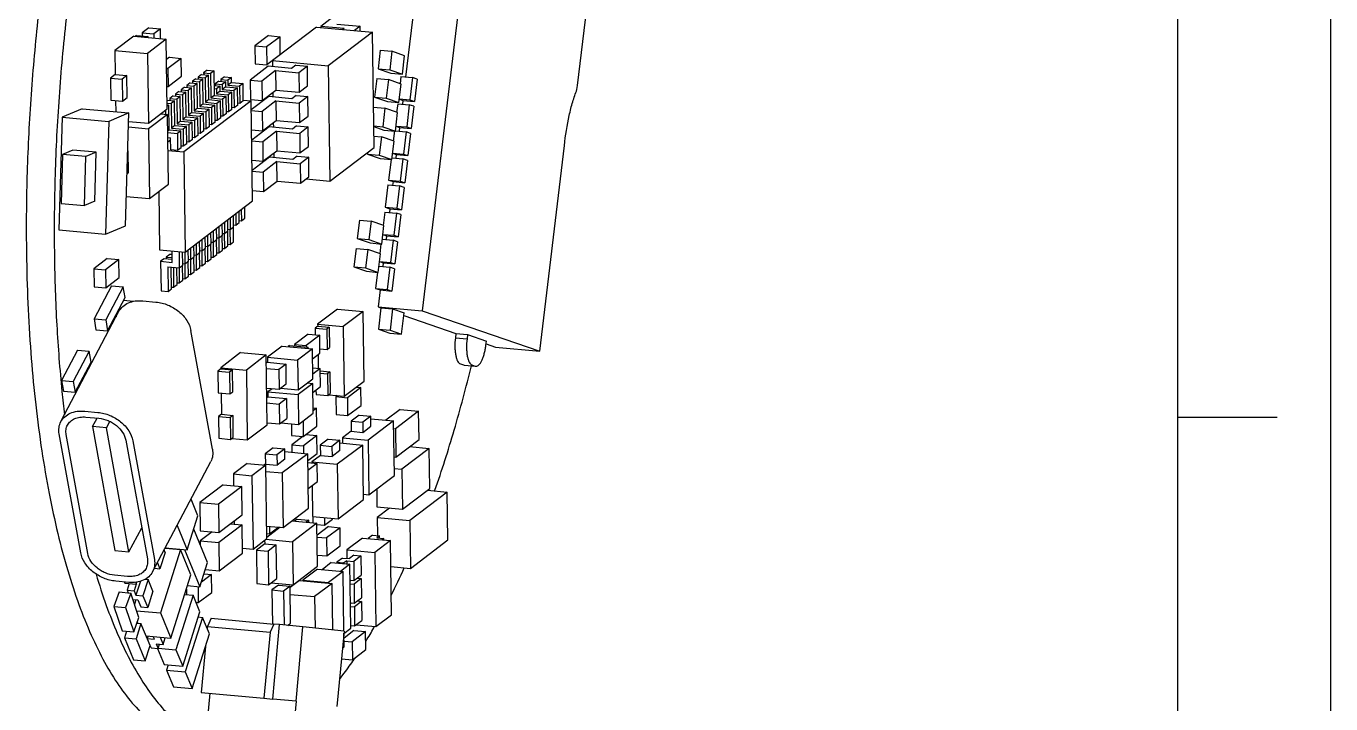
# Model space of a CAD drawing. Header units: millimetres. Extents: x 0 to 297, y 0 to 210.
# Drawn here: x 244.5 to 297, y 34.7 to 62 of the extents above; entities that cross this region are included whole.
import ezdxf

# ---------------------------------------------------------------- set-up
doc = ezdxf.new("R2010")
doc.units = ezdxf.units.MM
doc.header["$LTSCALE"] = 16.335
doc.layers.get('0').update_dxf_attribs({"linetype": 'CONTINUOUS'})

msp = doc.modelspace()

# ---------------------------------------------------------------- linework, layer by layer
at = {"color": 7, "linetype": 'Continuous'}
for p, q in [((297, 0), (297, 210)), ((290.829, 203.314), (290.829, 6.683)), ((260.415, 65.281), (259.774, 59.933)), ((262.195, 65.119), (260.448, 50.536)), ((266.696, 59.598), (267.152, 63.408)), ((257.094, 62.522), (256.365, 61.969)), ((257.302, 61.884), (256.365, 61.969)), ((256.365, 61.969), (256.366, 61.923)), ((257.009, 62.059), (257.945, 61.974)), ((257.945, 61.974), (257.716, 61.8)), ((257.948, 61.779), (257.945, 61.974)), ((248.837, 61.571), (248.082, 60.998)), ((248.837, 61.571), (250.148, 61.452)), ((248.953, 61.605), (248.901, 61.566)), ((248.953, 61.605), (249.421, 61.563)), ((249.441, 61.905), (249.178, 61.706)), ((249.178, 61.706), (249.646, 61.663)), ((249.178, 61.706), (249.18, 61.585)), ((249.421, 61.563), (249.369, 61.523)), ((250.148, 61.452), (249.393, 60.879)), ((249.422, 61.518), (249.421, 61.563)), ((249.441, 61.905), (249.909, 61.863)), ((249.909, 61.863), (249.646, 61.663)), ((249.646, 61.663), (249.649, 61.497)), ((249.915, 61.473), (249.909, 61.863)), ((250.188, 58.647), (250.148, 61.452)), ((254.256, 61.596), (253.713, 61.184)), ((254.725, 61.553), (254.182, 61.142)), ((256.195, 61.938), (254.192, 60.42)), ((254.256, 61.596), (254.725, 61.553)), ((254.735, 60.832), (254.725, 61.553)), ((256.195, 61.938), (258.443, 61.734)), ((258.443, 61.734), (256.666, 60.385)), ((257.302, 61.884), (257.248, 61.842)), ((258.508, 57.099), (258.443, 61.734)), ((248.082, 60.998), (249.393, 60.879)), ((248.082, 60.998), (248.095, 60.032)), ((253.713, 61.184), (254.182, 61.142)), ((253.713, 61.184), (253.724, 60.462)), ((254.182, 61.142), (254.192, 60.42)), ((258.756, 61.007), (258.667, 60.264)), ((258.756, 61.007), (259.224, 60.965)), ((259.224, 60.965), (259.135, 60.221)), ((259.735, 60.788), (259.224, 60.965)), ((249.393, 60.879), (249.432, 58.074)), ((250.281, 60.725), (250.16, 60.633)), ((250.75, 60.682), (250.207, 60.27)), ((250.281, 60.725), (250.75, 60.682)), ((250.76, 59.96), (250.75, 60.682)), ((253.724, 60.462), (254.192, 60.42)), ((254.418, 60.59), (256.666, 60.385)), ((254.418, 60.59), (254.421, 60.349)), ((255.356, 60.407), (255.187, 60.279)), ((255.356, 60.407), (255.824, 60.364)), ((256.666, 60.385), (256.731, 55.751)), ((259.646, 60.045), (259.735, 60.788)), ((248.095, 60.032), (247.903, 59.886)), ((247.903, 59.886), (248.371, 59.844)), ((247.903, 59.886), (247.915, 59.008)), ((248.095, 60.032), (248.564, 59.99)), ((248.564, 59.99), (248.371, 59.844)), ((248.371, 59.844), (248.383, 58.966)), ((248.576, 59.112), (248.564, 59.99)), ((250.165, 60.274), (250.207, 60.27)), ((250.207, 60.27), (250.217, 59.549)), ((250.217, 59.549), (250.76, 59.96)), ((251.336, 59.866), (251.196, 59.76)), ((251.336, 59.866), (251.617, 59.84)), ((251.564, 60.038), (251.424, 59.932)), ((251.424, 59.932), (251.705, 59.906)), ((251.424, 59.932), (251.425, 59.858)), ((251.564, 60.038), (251.845, 60.013)), ((251.791, 60.211), (251.651, 60.105)), ((251.651, 60.105), (251.932, 60.079)), ((251.651, 60.105), (251.652, 60.03)), ((251.845, 60.013), (251.705, 59.906)), ((251.705, 59.906), (251.719, 58.916)), ((251.791, 60.211), (252.072, 60.185)), ((251.858, 59.022), (251.845, 60.013)), ((252.072, 60.185), (251.932, 60.079)), ((251.932, 60.079), (251.946, 59.089)), ((252.086, 59.195), (252.072, 60.185)), ((252.484, 59.936), (252.344, 59.83)), ((252.484, 59.936), (252.765, 59.91)), ((252.765, 59.91), (252.625, 59.804)), ((252.768, 59.712), (252.765, 59.91)), ((254.251, 60.364), (253.522, 59.811)), ((254.544, 60.189), (253.99, 59.769)), ((255.187, 60.279), (254.251, 60.364)), ((254.544, 60.189), (255.481, 60.104)), ((254.544, 60.189), (254.555, 59.408)), ((255.824, 60.364), (255.481, 60.104)), ((255.481, 60.104), (255.492, 59.323)), ((255.835, 59.584), (255.824, 60.364)), ((258.619, 59.868), (258.53, 59.124)), ((258.619, 59.868), (259.087, 59.826)), ((258.667, 60.264), (259.135, 60.221)), ((258.667, 60.264), (259.178, 60.087)), ((259.135, 60.221), (259.646, 60.045)), ((259.178, 60.087), (259.646, 60.045)), ((259.587, 59.95), (259.553, 59.665)), ((259.587, 59.95), (260.056, 59.907)), ((260.056, 59.907), (259.949, 59.013)), ((260.237, 59.844), (260.056, 59.907)), ((260.237, 59.844), (260.13, 58.95)), ((250.175, 59.552), (250.217, 59.549)), ((250.654, 59.348), (250.514, 59.242)), ((250.654, 59.348), (250.935, 59.323)), ((250.881, 59.521), (250.742, 59.414)), ((250.742, 59.414), (251.023, 59.389)), ((250.742, 59.414), (250.743, 59.34)), ((250.935, 59.323), (250.795, 59.216)), ((250.881, 59.521), (251.162, 59.495)), ((250.949, 58.332), (250.935, 59.323)), ((251.109, 59.693), (250.969, 59.587)), ((250.969, 59.587), (251.25, 59.561)), ((250.969, 59.587), (250.97, 59.513)), ((251.162, 59.495), (251.023, 59.389)), ((251.023, 59.389), (251.036, 58.399)), ((251.109, 59.693), (251.39, 59.668)), ((251.176, 58.505), (251.162, 59.495)), ((251.196, 59.76), (251.477, 59.734)), ((251.196, 59.76), (251.197, 59.685)), ((251.39, 59.668), (251.25, 59.561)), ((251.25, 59.561), (251.264, 58.571)), ((251.404, 58.677), (251.39, 59.668)), ((251.617, 59.84), (251.477, 59.734)), ((251.477, 59.734), (251.491, 58.744)), ((251.631, 58.85), (251.617, 59.84)), ((252.08, 59.586), (252.31, 59.565)), ((252.082, 59.467), (252.171, 59.459)), ((252.257, 59.764), (252.117, 59.657)), ((252.117, 59.657), (252.398, 59.632)), ((252.117, 59.657), (252.118, 59.583)), ((252.31, 59.565), (252.171, 59.459)), ((252.171, 59.459), (252.173, 59.261)), ((252.313, 59.367), (252.173, 59.261)), ((252.257, 59.764), (252.538, 59.738)), ((252.313, 59.367), (252.31, 59.565)), ((252.313, 59.367), (252.782, 59.325)), ((252.344, 59.83), (252.625, 59.804)), ((252.344, 59.83), (252.345, 59.755)), ((252.538, 59.738), (252.398, 59.632)), ((252.398, 59.632), (252.401, 59.434)), ((252.541, 59.54), (252.401, 59.434)), ((252.401, 59.434), (252.869, 59.391)), ((252.541, 59.54), (252.538, 59.738)), ((252.541, 59.54), (253.009, 59.497)), ((252.625, 59.804), (252.628, 59.606)), ((252.768, 59.712), (252.628, 59.606)), ((252.628, 59.606), (253.096, 59.564)), ((252.782, 59.325), (252.642, 59.219)), ((252.768, 59.712), (253.236, 59.67)), ((252.791, 58.633), (252.782, 59.325)), ((253.009, 59.497), (252.869, 59.391)), ((252.869, 59.391), (252.879, 58.699)), ((253.019, 58.805), (253.009, 59.497)), ((253.236, 59.67), (253.096, 59.564)), ((253.096, 59.564), (253.106, 58.872)), ((253.246, 58.978), (253.236, 59.67)), ((253.522, 59.811), (253.99, 59.769)), ((253.522, 59.811), (253.533, 59.031)), ((253.99, 59.769), (254.001, 58.988)), ((254.001, 58.988), (254.555, 59.408)), ((254.436, 59.318), (254.439, 59.129)), ((254.555, 59.408), (255.492, 59.323)), ((255.492, 59.323), (255.835, 59.584)), ((259.087, 59.826), (258.998, 59.082)), ((259.599, 59.649), (259.087, 59.826)), ((259.509, 58.905), (259.599, 59.649)), ((266.668, 59.43), (266.696, 59.598)), ((247.915, 59.008), (248.383, 58.966)), ((248.11, 58.991), (248.116, 58.534)), ((248.383, 58.966), (248.576, 59.112)), ((250.199, 59.003), (250.183, 58.991)), ((250.184, 58.886), (250.34, 58.871)), ((250.185, 58.811), (250.253, 58.805)), ((250.253, 58.805), (250.186, 58.754)), ((250.199, 59.003), (250.48, 58.978)), ((250.267, 57.815), (250.253, 58.805)), ((250.427, 59.176), (250.287, 59.069)), ((250.287, 59.069), (250.568, 59.044)), ((250.287, 59.069), (250.288, 58.995)), ((250.48, 58.978), (250.34, 58.871)), ((250.34, 58.871), (250.354, 57.881)), ((250.427, 59.176), (250.708, 59.15)), ((250.494, 57.987), (250.48, 58.978)), ((250.514, 59.242), (250.795, 59.216)), ((250.514, 59.242), (250.515, 59.168)), ((250.708, 59.15), (250.568, 59.044)), ((250.568, 59.044), (250.582, 58.053)), ((250.722, 58.16), (250.708, 59.15)), ((250.795, 59.216), (250.809, 58.226)), ((253.563, 58.979), (250.851, 56.921)), ((251.631, 58.85), (251.491, 58.744)), ((251.631, 58.85), (252.099, 58.807)), ((251.858, 59.022), (251.719, 58.916)), ((251.719, 58.916), (252.187, 58.873)), ((251.858, 59.022), (252.327, 58.98)), ((252.086, 59.195), (251.946, 59.089)), ((251.946, 59.089), (252.414, 59.046)), ((252.099, 58.807), (251.96, 58.701)), ((252.086, 59.195), (252.554, 59.152)), ((252.109, 58.115), (252.099, 58.807)), ((252.173, 59.261), (252.642, 59.219)), ((252.327, 58.98), (252.187, 58.873)), ((252.187, 58.873), (252.197, 58.182)), ((252.337, 58.288), (252.327, 58.98)), ((252.554, 59.152), (252.414, 59.046)), ((252.414, 59.046), (252.424, 58.354)), ((252.564, 58.46), (252.554, 59.152)), ((252.642, 59.219), (252.651, 58.527)), ((253.019, 58.805), (252.879, 58.699)), ((253.106, 58.872), (253.025, 58.879)), ((253.246, 58.978), (253.106, 58.872)), ((253.249, 59.008), (253.563, 58.979)), ((253.533, 59.031), (254.001, 58.988)), ((253.619, 54.954), (253.563, 58.979)), ((254.268, 59.145), (253.568, 58.613)), ((254.561, 58.969), (254.007, 58.549)), ((255.204, 59.059), (254.268, 59.145)), ((254.561, 58.969), (255.498, 58.884)), ((254.561, 58.969), (254.572, 58.189)), ((255.373, 59.187), (255.204, 59.059)), ((255.373, 59.187), (255.842, 59.145)), ((255.842, 59.145), (255.498, 58.884)), ((255.498, 58.884), (255.509, 58.103)), ((255.853, 58.364), (255.842, 59.145)), ((258.53, 59.124), (258.998, 59.082)), ((258.53, 59.124), (259.041, 58.948)), ((258.998, 59.082), (259.509, 58.905)), ((259.041, 58.948), (259.509, 58.905)), ((259.457, 58.861), (259.415, 58.508)), ((259.457, 58.861), (259.925, 58.818)), ((259.526, 59.04), (259.662, 58.993)), ((259.527, 59.051), (259.949, 59.013)), ((259.662, 58.993), (259.644, 58.844)), ((259.662, 58.993), (260.13, 58.95)), ((259.925, 58.818), (259.818, 57.924)), ((260.107, 58.755), (259.925, 58.818)), ((259.949, 59.013), (260.13, 58.95)), ((245.963, 58.321), (245.828, 53.787)), ((246.765, 58.657), (245.963, 58.321)), ((245.963, 58.321), (247.836, 58.15)), ((246.765, 58.657), (248.639, 58.487)), ((248.639, 58.487), (247.836, 58.15)), ((248.504, 53.953), (248.639, 58.487)), ((249.432, 58.074), (250.188, 58.647)), ((250.191, 58.427), (249.435, 57.854)), ((249.93, 58.451), (250.191, 58.427)), ((249.948, 58.449), (249.948, 58.465)), ((250.115, 58.591), (250.117, 58.426)), ((250.23, 55.622), (250.191, 58.427)), ((250.949, 58.332), (250.809, 58.226)), ((250.949, 58.332), (251.417, 58.29)), ((251.176, 58.505), (251.036, 58.399)), ((251.036, 58.399), (251.505, 58.356)), ((251.176, 58.505), (251.645, 58.462)), ((251.404, 58.677), (251.264, 58.571)), ((251.264, 58.571), (251.732, 58.528)), ((251.417, 58.29), (251.277, 58.183)), ((251.404, 58.677), (251.872, 58.635)), ((251.427, 57.598), (251.417, 58.29)), ((251.491, 58.744), (251.96, 58.701)), ((251.645, 58.462), (251.505, 58.356)), ((251.505, 58.356), (251.515, 57.664)), ((251.654, 57.77), (251.645, 58.462)), ((251.872, 58.635), (251.732, 58.528)), ((251.732, 58.528), (251.742, 57.837)), ((251.882, 57.943), (251.872, 58.635)), ((251.96, 58.701), (251.969, 58.009)), ((252.337, 58.288), (252.197, 58.182)), ((252.424, 58.354), (252.343, 58.362)), ((252.564, 58.46), (252.424, 58.354)), ((252.651, 58.527), (252.571, 58.534)), ((252.791, 58.633), (252.651, 58.527)), ((252.879, 58.699), (252.798, 58.707)), ((253.568, 58.589), (254.007, 58.549)), ((254.007, 58.549), (254.018, 57.769)), ((255.509, 58.103), (255.853, 58.364)), ((258.485, 58.721), (258.942, 58.68)), ((258.942, 58.68), (258.853, 57.936)), ((259.453, 58.504), (258.942, 58.68)), ((259.364, 57.76), (259.453, 58.504)), ((260.107, 58.755), (260, 57.861)), ((247.836, 58.15), (247.702, 53.617)), ((248.622, 57.928), (249.435, 57.854)), ((248.629, 58.147), (249.432, 58.074)), ((249.435, 57.854), (249.475, 55.049)), ((250.2, 57.764), (250.267, 57.815)), ((250.267, 57.815), (250.735, 57.772)), ((250.494, 57.987), (250.354, 57.881)), ((250.354, 57.881), (250.823, 57.838)), ((250.494, 57.987), (250.963, 57.944)), ((250.722, 58.16), (250.582, 58.053)), ((250.582, 58.053), (251.05, 58.011)), ((250.735, 57.772), (250.595, 57.666)), ((250.722, 58.16), (251.19, 58.117)), ((250.745, 57.08), (250.735, 57.772)), ((250.809, 58.226), (251.277, 58.183)), ((250.963, 57.944), (250.823, 57.838)), ((250.823, 57.838), (250.832, 57.147)), ((250.972, 57.253), (250.963, 57.944)), ((251.19, 58.117), (251.05, 58.011)), ((251.05, 58.011), (251.06, 57.319)), ((251.2, 57.425), (251.19, 58.117)), ((251.277, 58.183), (251.287, 57.492)), ((251.654, 57.77), (251.515, 57.664)), ((251.742, 57.837), (251.661, 57.844)), ((251.882, 57.943), (251.742, 57.837)), ((251.969, 58.009), (251.889, 58.017)), ((252.109, 58.115), (251.969, 58.009)), ((252.197, 58.182), (252.116, 58.189)), ((253.579, 57.809), (254.018, 57.769)), ((254.285, 57.925), (253.585, 57.394)), ((254.018, 57.769), (254.572, 58.189)), ((254.578, 57.75), (254.025, 57.329)), ((255.222, 57.84), (254.285, 57.925)), ((254.453, 58.098), (254.456, 57.909)), ((254.572, 58.189), (255.509, 58.103)), ((254.578, 57.75), (255.515, 57.664)), ((254.578, 57.75), (254.589, 56.969)), ((255.39, 57.968), (255.222, 57.84)), ((255.39, 57.968), (255.859, 57.925)), ((255.859, 57.925), (255.515, 57.664)), ((255.87, 57.145), (255.859, 57.925)), ((258.496, 57.968), (258.853, 57.936)), ((258.496, 57.94), (258.896, 57.802)), ((258.853, 57.936), (259.364, 57.76)), ((258.896, 57.802), (259.364, 57.76)), ((259.327, 57.772), (259.277, 57.359)), ((259.365, 57.768), (259.795, 57.729)), ((259.387, 57.954), (259.531, 57.904)), ((259.388, 57.963), (259.818, 57.924)), ((259.531, 57.904), (259.513, 57.755)), ((259.531, 57.904), (260, 57.861)), ((259.818, 57.924), (260, 57.861)), ((250.201, 57.702), (250.595, 57.666)), ((250.204, 57.504), (250.317, 57.493)), ((250.319, 57.393), (250.206, 57.308)), ((250.324, 57), (250.317, 57.493)), ((250.595, 57.666), (250.605, 56.974)), ((250.972, 57.253), (250.832, 57.147)), ((251.06, 57.319), (250.979, 57.326)), ((251.2, 57.425), (251.06, 57.319)), ((251.287, 57.492), (251.206, 57.499)), ((251.427, 57.598), (251.287, 57.492)), ((251.515, 57.664), (251.434, 57.671)), ((253.585, 57.369), (254.025, 57.329)), ((254.025, 57.329), (254.036, 56.549)), ((255.515, 57.664), (255.526, 56.884)), ((258.502, 57.558), (258.801, 57.531)), ((258.801, 57.531), (258.712, 56.787)), ((259.312, 57.355), (258.801, 57.531)), ((259.223, 56.611), (259.312, 57.355)), ((259.795, 57.729), (259.688, 56.835)), ((259.976, 57.667), (259.795, 57.729)), ((259.976, 57.667), (259.869, 56.773)), ((245.975, 56.821), (245.916, 54.85)), ((246.393, 56.997), (245.975, 56.821)), ((246.911, 56.736), (245.975, 56.821)), ((247.33, 56.912), (246.393, 56.997)), ((246.853, 54.765), (246.911, 56.736)), ((247.33, 56.912), (246.911, 56.736)), ((247.271, 54.94), (247.33, 56.912)), ((248.606, 56.965), (248.593, 56.955)), ((248.594, 56.966), (248.606, 56.965)), ((248.606, 56.965), (248.618, 56.087)), ((250.211, 56.98), (250.851, 56.921)), ((250.605, 56.974), (250.324, 57)), ((250.745, 57.08), (250.605, 56.974)), ((250.832, 57.147), (250.752, 57.154)), ((250.851, 56.921), (250.907, 52.896)), ((254.302, 56.705), (253.602, 56.174)), ((254.036, 56.549), (254.589, 56.969)), ((255.239, 56.62), (254.302, 56.705)), ((254.47, 56.879), (254.473, 56.69)), ((254.589, 56.969), (255.526, 56.884)), ((255.407, 56.748), (255.239, 56.62)), ((255.407, 56.748), (255.876, 56.705)), ((255.526, 56.884), (255.87, 57.145)), ((255.876, 56.705), (255.532, 56.445)), ((255.887, 55.925), (255.876, 56.705)), ((256.731, 55.751), (258.508, 57.099)), ((258.253, 56.905), (258.244, 56.83)), ((258.244, 56.83), (258.712, 56.787)), ((258.244, 56.83), (258.755, 56.653)), ((258.712, 56.787), (259.223, 56.611)), ((259.254, 56.866), (259.401, 56.815)), ((259.255, 56.875), (259.688, 56.835)), ((259.401, 56.815), (259.383, 56.666)), ((259.401, 56.815), (259.869, 56.773)), ((259.688, 56.835), (259.869, 56.773)), ((265.175, 48.905), (266.166, 57.181)), ((253.596, 56.589), (254.036, 56.549)), ((254.595, 56.53), (254.042, 56.11)), ((254.595, 56.53), (255.532, 56.445)), ((254.606, 55.749), (254.595, 56.53)), ((255.532, 56.445), (255.543, 55.664)), ((258.755, 56.653), (259.223, 56.611)), ((259.188, 56.615), (259.089, 55.789)), ((259.229, 56.68), (259.665, 56.64)), ((259.665, 56.64), (259.558, 55.746)), ((259.846, 56.578), (259.665, 56.64)), ((259.846, 56.578), (259.739, 55.684)), ((248.566, 56.047), (248.618, 56.087)), ((253.602, 56.15), (254.042, 56.11)), ((254.042, 56.11), (254.053, 55.329)), ((254.053, 55.329), (254.606, 55.749)), ((254.606, 55.749), (255.543, 55.664)), ((255.543, 55.664), (255.887, 55.925)), ((255.772, 55.838), (256.731, 55.751)), ((259.089, 55.789), (259.558, 55.746)), ((259.089, 55.789), (259.271, 55.726)), ((259.271, 55.726), (259.253, 55.577)), ((259.271, 55.726), (259.739, 55.684)), ((259.558, 55.746), (259.739, 55.684)), ((248.539, 55.134), (249.475, 55.049)), ((249.475, 55.049), (250.23, 55.622)), ((249.844, 55.329), (249.877, 52.989)), ((253.613, 55.369), (254.053, 55.329)), ((259.066, 55.594), (258.959, 54.7)), ((259.066, 55.594), (259.534, 55.552)), ((259.534, 55.552), (259.427, 54.658)), ((259.716, 55.489), (259.534, 55.552)), ((259.716, 55.489), (259.609, 54.595)), ((245.916, 54.85), (246.853, 54.765)), ((247.271, 54.94), (246.853, 54.765)), ((250.907, 52.896), (253.619, 54.954)), ((253.166, 54.61), (253.172, 54.154)), ((253.312, 54.26), (253.306, 54.716)), ((258.959, 54.7), (259.427, 54.658)), ((258.959, 54.7), (259.14, 54.638)), ((259.14, 54.638), (259.122, 54.488)), ((259.14, 54.638), (259.609, 54.595)), ((259.427, 54.658), (259.609, 54.595)), ((252.484, 54.092), (252.49, 53.637)), ((252.63, 53.743), (252.624, 54.198)), ((252.711, 54.265), (252.718, 53.809)), ((252.858, 53.915), (252.851, 54.371)), ((252.939, 54.437), (252.945, 53.982)), ((252.945, 53.982), (253.085, 54.088)), ((253.085, 54.088), (253.078, 54.543)), ((253.092, 54.162), (253.172, 54.154)), ((253.172, 54.154), (253.312, 54.26)), ((257.922, 54.181), (257.833, 53.437)), ((257.922, 54.181), (258.391, 54.138)), ((258.391, 54.138), (258.302, 53.394)), ((258.902, 53.962), (258.391, 54.138)), ((258.935, 54.505), (258.871, 53.965)), ((258.935, 54.505), (259.404, 54.463)), ((259.404, 54.463), (259.297, 53.569)), ((259.585, 54.4), (259.404, 54.463)), ((259.585, 54.4), (259.478, 53.506)), ((245.828, 53.787), (247.702, 53.617)), ((247.702, 53.617), (248.504, 53.953)), ((251.802, 53.575), (251.808, 53.119)), ((251.948, 53.225), (251.942, 53.681)), ((252.029, 53.747), (252.035, 53.292)), ((252.175, 53.398), (252.169, 53.853)), ((252.256, 53.92), (252.263, 53.464)), ((252.263, 53.464), (252.403, 53.57)), ((252.403, 52.968), (252.395, 53.57)), ((252.403, 53.57), (252.396, 54.026)), ((252.409, 53.644), (252.49, 53.637)), ((252.482, 53.637), (252.491, 53.034)), ((252.49, 53.637), (252.63, 53.743)), ((252.63, 53.14), (252.622, 53.743)), ((252.637, 53.817), (252.718, 53.809)), ((252.709, 53.809), (252.718, 53.206)), ((252.718, 53.809), (252.858, 53.915)), ((252.858, 53.313), (252.849, 53.915)), ((252.864, 53.989), (252.945, 53.982)), ((258.813, 53.218), (258.902, 53.962)), ((258.859, 53.608), (259.297, 53.569)), ((258.859, 53.601), (259.01, 53.549)), ((259.01, 53.549), (258.992, 53.399)), ((259.01, 53.549), (259.478, 53.506)), ((259.297, 53.569), (259.478, 53.506)), ((251.12, 53.057), (251.126, 52.601)), ((251.266, 52.708), (251.26, 53.163)), ((251.347, 53.229), (251.353, 52.774)), ((251.493, 52.88), (251.487, 53.336)), ((251.574, 53.402), (251.581, 52.947)), ((251.581, 52.947), (251.721, 53.053)), ((251.721, 52.45), (251.712, 53.053)), ((251.721, 53.053), (251.714, 53.508)), ((251.727, 53.126), (251.808, 53.119)), ((251.8, 53.119), (251.808, 52.516)), ((251.808, 53.119), (251.948, 53.225)), ((251.948, 52.623), (251.94, 53.225)), ((251.955, 53.299), (252.035, 53.292)), ((252.027, 53.291), (252.036, 52.689)), ((252.035, 53.292), (252.175, 53.398)), ((252.176, 52.795), (252.167, 53.398)), ((252.182, 53.471), (252.263, 53.464)), ((252.255, 53.464), (252.263, 52.861)), ((252.41, 53.041), (252.491, 53.034)), ((252.491, 53.034), (252.63, 53.14)), ((252.637, 53.214), (252.718, 53.206)), ((252.718, 53.206), (252.858, 53.313)), ((257.786, 53.042), (257.697, 52.298)), ((257.786, 53.042), (258.254, 52.999)), ((257.833, 53.437), (258.302, 53.394)), ((257.833, 53.437), (258.344, 53.26)), ((258.302, 53.394), (258.813, 53.218)), ((258.344, 53.26), (258.813, 53.218)), ((258.782, 53.221), (258.734, 52.826)), ((258.836, 53.414), (259.273, 53.374)), ((259.273, 53.374), (259.166, 52.48)), ((259.455, 53.311), (259.273, 53.374)), ((259.455, 53.311), (259.348, 52.417)), ((247.773, 52.634), (247.23, 52.222)), ((248.241, 52.591), (247.698, 52.179)), ((247.773, 52.634), (248.241, 52.591)), ((248.251, 51.869), (248.241, 52.591)), ((249.877, 52.989), (250.907, 52.896)), ((250.059, 52.629), (249.919, 52.523)), ((249.919, 52.523), (250.387, 52.48)), ((249.919, 52.523), (249.936, 51.334)), ((250.386, 52.599), (250.059, 52.629)), ((250.286, 52.801), (250.146, 52.695)), ((250.146, 52.695), (250.385, 52.674)), ((250.146, 52.695), (250.148, 52.621)), ((250.383, 52.793), (250.286, 52.801)), ((250.374, 52.868), (250.375, 52.793)), ((250.387, 52.48), (250.381, 52.944)), ((250.662, 52.918), (250.671, 52.256)), ((250.811, 52.363), (250.804, 52.905)), ((250.892, 52.895), (250.899, 52.429)), ((250.899, 52.429), (251.039, 52.535)), ((251.039, 51.932), (251.03, 52.535)), ((251.039, 52.535), (251.032, 52.991)), ((251.045, 52.609), (251.126, 52.601)), ((251.118, 52.601), (251.126, 51.999)), ((251.126, 52.601), (251.266, 52.708)), ((251.266, 52.105), (251.258, 52.708)), ((251.273, 52.781), (251.353, 52.774)), ((251.345, 52.774), (251.354, 52.171)), ((251.353, 52.774), (251.493, 52.88)), ((251.494, 52.278), (251.485, 52.88)), ((251.5, 52.954), (251.581, 52.947)), ((251.573, 52.946), (251.581, 52.344)), ((251.728, 52.524), (251.808, 52.516)), ((251.808, 52.516), (251.948, 52.623)), ((251.955, 52.696), (252.036, 52.689)), ((252.036, 52.689), (252.176, 52.795)), ((252.182, 52.869), (252.263, 52.861)), ((252.263, 52.861), (252.403, 52.968)), ((258.254, 52.999), (258.165, 52.255)), ((258.765, 52.823), (258.254, 52.999)), ((258.676, 52.079), (258.765, 52.823)), ((258.728, 52.512), (258.879, 52.46)), ((258.729, 52.52), (259.166, 52.48)), ((247.23, 52.222), (247.698, 52.179)), ((247.23, 52.222), (247.24, 51.5)), ((247.698, 52.179), (247.709, 51.457)), ((250.203, 52.299), (250.671, 52.256)), ((250.203, 52.299), (250.217, 51.309)), ((250.357, 51.415), (250.345, 52.286)), ((250.433, 52.278), (250.444, 51.481)), ((250.584, 51.587), (250.575, 52.265)), ((250.663, 52.256), (250.672, 51.654)), ((250.671, 52.256), (250.811, 52.363)), ((250.811, 51.76), (250.803, 52.362)), ((250.818, 52.436), (250.899, 52.429)), ((250.89, 52.429), (250.899, 51.826)), ((251.046, 52.006), (251.126, 51.999)), ((251.126, 51.999), (251.266, 52.105)), ((251.273, 52.179), (251.354, 52.171)), ((251.354, 52.171), (251.494, 52.278)), ((251.5, 52.351), (251.581, 52.344)), ((251.581, 52.344), (251.721, 52.45)), ((257.697, 52.298), (258.165, 52.255)), ((257.697, 52.298), (258.208, 52.121)), ((258.165, 52.255), (258.676, 52.079)), ((258.208, 52.121), (258.676, 52.079)), ((258.645, 52.082), (258.568, 51.434)), ((258.705, 52.325), (259.143, 52.285)), ((258.879, 52.46), (258.861, 52.311)), ((258.879, 52.46), (259.348, 52.417)), ((259.143, 52.285), (259.036, 51.391)), ((259.324, 52.222), (259.143, 52.285)), ((259.166, 52.48), (259.348, 52.417)), ((259.324, 52.222), (259.217, 51.328)), ((247.944, 51.544), (247.24, 50.209)), ((247.24, 51.5), (247.709, 51.457)), ((247.709, 51.457), (248.251, 51.869)), ((248.412, 51.501), (247.709, 50.166)), ((247.944, 51.544), (248.412, 51.501)), ((248.491, 51.065), (248.412, 51.501)), ((250.363, 51.489), (250.444, 51.481)), ((250.444, 51.481), (250.584, 51.587)), ((250.591, 51.661), (250.672, 51.654)), ((250.672, 51.654), (250.811, 51.76)), ((250.818, 51.834), (250.899, 51.826)), ((250.899, 51.826), (251.039, 51.932)), ((247.788, 49.73), (248.491, 51.065)), ((248.434, 50.956), (248.818, 50.921)), ((249.208, 50.935), (249.733, 50.887)), ((249.936, 51.334), (250.217, 51.309)), ((250.217, 51.309), (250.357, 51.415)), ((258.568, 51.434), (259.036, 51.391)), ((258.568, 51.434), (258.749, 51.371)), ((258.749, 51.371), (258.668, 50.699)), ((258.749, 51.371), (259.217, 51.328)), ((259.036, 51.391), (259.217, 51.328)), ((245.938, 46.136), (248.245, 50.513)), ((248.178, 50.47), (248.222, 50.466)), ((257.037, 50.606), (256.237, 49.999)), ((257.037, 50.606), (258.067, 50.512)), ((258.067, 50.512), (257.267, 49.905)), ((258.106, 47.707), (258.067, 50.512)), ((258.668, 50.699), (260.448, 50.536)), ((258.668, 50.699), (258.784, 50.659)), ((258.784, 50.659), (258.68, 49.797)), ((258.784, 50.659), (259.252, 50.616)), ((259.252, 50.616), (259.149, 49.754)), ((259.252, 50.616), (259.714, 50.457)), ((259.611, 49.595), (259.714, 50.457)), ((260.448, 50.536), (265.175, 48.905)), ((247.24, 50.209), (247.709, 50.166)), ((247.24, 50.209), (247.319, 49.773)), ((247.709, 50.166), (247.788, 49.73)), ((248.116, 50.353), (248.127, 50.29)), ((256.238, 49.919), (256.134, 49.84)), ((256.237, 49.999), (257.267, 49.905)), ((256.237, 49.999), (256.238, 49.919)), ((256.238, 49.919), (256.706, 49.876)), ((256.706, 49.876), (256.602, 49.797)), ((256.706, 49.876), (256.718, 49.06)), ((257.267, 49.905), (257.307, 47.1)), ((259.7, 50.342), (261.797, 49.619)), ((247.319, 49.773), (247.788, 49.73)), ((252.004, 44.97), (251.137, 49.748)), ((255.852, 49.593), (255.31, 49.182)), ((256.321, 49.551), (255.778, 49.139)), ((255.852, 49.593), (256.321, 49.551)), ((256.134, 49.84), (256.602, 49.797)), ((256.134, 49.84), (256.138, 49.567)), ((256.331, 48.829), (256.321, 49.551)), ((256.602, 49.797), (256.614, 48.981)), ((258.68, 49.797), (259.149, 49.754)), ((258.68, 49.797), (259.143, 49.638)), ((259.143, 49.638), (259.611, 49.595)), ((259.149, 49.754), (259.611, 49.595)), ((261.797, 49.619), (261.777, 49.45)), ((261.777, 49.45), (262.246, 49.407)), ((261.797, 49.619), (262.266, 49.576)), ((262.266, 49.576), (262.246, 49.407)), ((262.266, 49.576), (263.024, 49.315)), ((246.577, 48.951), (245.938, 47.737)), ((247.045, 48.908), (246.406, 47.694)), ((246.577, 48.951), (247.045, 48.908)), ((247.125, 48.472), (247.045, 48.908)), ((253.137, 48.855), (252.337, 48.248)), ((253.137, 48.855), (254.167, 48.761)), ((254.808, 49.117), (254.213, 48.665)), ((254.808, 49.117), (256.025, 49.006)), ((255.101, 49.135), (255.048, 49.095)), ((255.101, 49.135), (255.85, 49.067)), ((255.31, 49.182), (255.778, 49.139)), ((255.31, 49.182), (255.311, 49.116)), ((256.025, 49.006), (255.431, 48.554)), ((255.778, 49.139), (255.779, 49.066)), ((255.85, 49.067), (255.797, 49.026)), ((255.851, 49.022), (255.85, 49.067)), ((256.042, 47.805), (256.025, 49.006)), ((256.031, 48.602), (256.331, 48.829)), ((256.328, 49.007), (256.614, 48.981)), ((256.614, 48.981), (256.718, 49.06)), ((263.004, 49.147), (263.024, 49.315)), ((263.011, 49.2), (263.395, 49.068)), ((263.395, 49.068), (265.175, 48.905)), ((246.485, 47.258), (247.125, 48.472)), ((254.167, 48.761), (253.368, 48.154)), ((254.207, 45.956), (254.167, 48.761)), ((254.216, 48.464), (254.172, 48.43)), ((254.213, 48.665), (255.431, 48.554)), ((254.213, 48.665), (254.216, 48.464)), ((254.216, 48.464), (254.965, 48.395)), ((254.965, 48.395), (254.675, 48.175)), ((254.976, 47.598), (254.965, 48.395)), ((255.431, 48.554), (255.448, 47.354)), ((256.254, 48.771), (256.262, 48.208)), ((261.978, 48.402), (262.11, 48.356)), ((262.11, 48.356), (262.136, 48.351)), ((262.136, 48.35), (262.605, 48.308)), ((262.446, 48.359), (262.578, 48.313)), ((262.578, 48.313), (262.605, 48.308)), ((252.338, 48.199), (252.223, 48.111)), ((252.223, 48.111), (252.691, 48.069)), ((252.223, 48.111), (252.235, 47.233)), ((252.337, 48.248), (253.368, 48.154)), ((252.337, 48.248), (252.338, 48.199)), ((252.338, 48.199), (252.806, 48.156)), ((252.806, 48.156), (252.691, 48.069)), ((252.691, 48.069), (252.703, 47.191)), ((252.819, 47.278), (252.806, 48.156)), ((253.368, 48.154), (253.407, 45.349)), ((254.175, 48.221), (254.675, 48.175)), ((254.675, 48.175), (254.686, 47.378)), ((255.448, 47.354), (256.042, 47.805)), ((256.036, 48.237), (256.34, 48.209)), ((256.34, 48.209), (256.04, 47.982)), ((256.35, 47.487), (256.34, 48.209)), ((256.341, 48.118), (256.732, 48.083)), ((256.342, 48.03), (256.627, 48.004)), ((256.732, 48.083), (256.627, 48.004)), ((256.627, 48.004), (256.64, 47.125)), ((256.732, 48.083), (256.744, 47.204)), ((245.938, 47.737), (246.406, 47.694)), ((245.938, 47.737), (246.017, 47.301)), ((246.017, 47.301), (246.485, 47.258)), ((246.406, 47.694), (246.485, 47.258)), ((252.703, 47.191), (252.819, 47.278)), ((254.186, 47.424), (254.686, 47.378)), ((254.402, 47.404), (254.233, 47.275)), ((254.233, 47.275), (255.45, 47.164)), ((254.233, 47.275), (254.235, 47.073)), ((254.686, 47.378), (254.976, 47.598)), ((254.739, 47.419), (255.448, 47.354)), ((256.045, 47.615), (255.45, 47.164)), ((255.819, 47.636), (256.045, 47.615)), ((255.87, 47.631), (255.87, 47.677)), ((256.062, 46.415), (256.045, 47.615)), ((256.05, 47.26), (256.35, 47.487)), ((256.169, 47.35), (256.171, 47.168)), ((257.307, 47.1), (258.106, 47.707)), ((257.976, 47.454), (257.433, 47.042)), ((257.795, 47.47), (257.976, 47.454)), ((257.986, 46.732), (257.976, 47.454)), ((252.235, 47.233), (252.703, 47.191)), ((252.352, 47.223), (252.364, 46.374)), ((254.235, 47.073), (254.192, 47.04)), ((254.195, 46.83), (254.694, 46.785)), ((254.235, 47.073), (254.985, 47.005)), ((254.985, 47.005), (254.694, 46.785)), ((254.694, 46.785), (254.706, 45.988)), ((254.985, 47.005), (254.996, 46.208)), ((255.45, 47.164), (255.467, 45.964)), ((256.171, 47.168), (256.64, 47.125)), ((256.64, 47.125), (256.744, 47.204)), ((256.681, 47.157), (257.307, 47.1)), ((257.019, 47.126), (256.964, 47.084)), ((256.964, 47.084), (257.433, 47.042)), ((256.964, 47.084), (256.975, 46.363)), ((257.433, 47.042), (257.443, 46.32)), ((257.443, 46.32), (257.986, 46.732)), ((246.871, 46.5), (247.396, 46.452)), ((246.914, 46.263), (247.439, 46.215)), ((247.18, 45.879), (247.361, 46.222)), ((252.364, 46.374), (252.248, 46.287)), ((252.248, 46.287), (252.717, 46.244)), ((252.248, 46.287), (252.26, 45.409)), ((252.364, 46.374), (252.832, 46.332)), ((252.832, 46.332), (252.717, 46.244)), ((252.717, 46.244), (252.729, 45.366)), ((252.844, 45.454), (252.832, 46.332)), ((254.706, 45.988), (254.996, 46.208)), ((255.467, 45.964), (256.062, 46.415)), ((256.059, 46.63), (256.191, 46.617)), ((256.191, 46.617), (256.06, 46.518)), ((256.201, 45.896), (256.191, 46.617)), ((256.975, 46.363), (257.443, 46.32)), ((257.905, 46.34), (257.585, 46.097)), ((257.905, 46.34), (258.373, 46.297)), ((258.373, 46.297), (258.053, 46.055)), ((258.379, 45.891), (258.373, 46.297)), ((259.55, 46.569), (258.979, 46.135)), ((260.3, 46.501), (259.365, 45.791)), ((259.55, 46.569), (260.3, 46.501)), ((260.316, 45.364), (260.3, 46.501)), ((290.829, 46.259), (294.839, 46.259)), ((247.742, 45.828), (247.18, 45.879)), ((247.18, 45.879), (248.084, 40.896)), ((247.742, 45.828), (247.88, 46.09)), ((248.646, 40.845), (247.742, 45.828)), ((253.407, 45.349), (254.207, 45.956)), ((254.214, 46.032), (254.706, 45.988)), ((254.759, 46.028), (255.467, 45.964)), ((255.184, 45.989), (255.19, 45.526)), ((255.65, 46.102), (255.659, 45.484)), ((255.659, 45.484), (256.201, 45.896)), ((257.59, 45.691), (257.24, 45.425)), ((257.585, 46.097), (258.053, 46.055)), ((257.585, 46.097), (257.59, 45.691)), ((257.59, 45.691), (258.059, 45.648)), ((258.053, 46.055), (258.059, 45.648)), ((258.059, 45.648), (258.379, 45.891)), ((259.293, 46.107), (258.271, 45.331)), ((258.374, 46.19), (259.293, 46.107)), ((259.323, 43.911), (259.293, 46.107)), ((259.297, 45.797), (259.365, 45.791)), ((259.365, 45.791), (259.381, 44.655)), ((246.707, 40.805), (245.84, 45.583)), ((246.988, 40.78), (246.121, 45.557)), ((248.519, 45.339), (249.386, 40.561)), ((248.8, 45.313), (249.667, 40.536)), ((252.26, 45.409), (252.729, 45.366)), ((252.729, 45.366), (252.844, 45.454)), ((252.781, 45.406), (253.407, 45.349)), ((255.19, 45.526), (255.659, 45.484)), ((255.637, 45.486), (255.196, 45.151)), ((255.196, 45.151), (255.664, 45.108)), ((255.196, 45.151), (255.2, 44.848)), ((256.207, 45.52), (255.664, 45.108)), ((255.76, 45.561), (256.207, 45.52)), ((256.217, 44.798), (256.207, 45.52)), ((256.661, 45.372), (256.341, 45.129)), ((256.661, 45.372), (257.129, 45.329)), ((257.129, 45.329), (256.81, 45.086)), ((257.135, 44.923), (257.129, 45.329)), ((257.131, 45.222), (258.049, 45.139)), ((257.24, 45.425), (258.271, 45.331)), ((257.24, 45.425), (257.243, 45.212)), ((258.271, 45.331), (258.302, 43.136)), ((259.381, 44.655), (260.316, 45.364)), ((254.448, 45.024), (254.128, 44.781)), ((254.128, 44.781), (254.596, 44.738)), ((254.128, 44.781), (254.134, 44.375)), ((254.448, 45.024), (254.916, 44.981)), ((254.916, 44.981), (254.596, 44.738)), ((254.596, 44.738), (254.602, 44.332)), ((255.836, 44.79), (254.814, 44.015)), ((254.922, 44.575), (254.916, 44.981)), ((254.918, 44.874), (255.836, 44.79)), ((255.664, 45.108), (255.668, 44.806)), ((255.867, 42.595), (255.836, 44.79)), ((255.84, 44.512), (256.217, 44.798)), ((256.347, 44.723), (255.997, 44.457)), ((256.341, 45.129), (256.81, 45.086)), ((256.341, 45.129), (256.347, 44.723)), ((256.347, 44.723), (256.815, 44.68)), ((256.81, 45.086), (256.815, 44.68)), ((257.135, 44.923), (256.815, 44.68)), ((258.049, 45.139), (257.027, 44.363)), ((258.08, 42.943), (258.049, 45.139)), ((259.313, 44.661), (259.381, 44.655)), ((260.729, 45.001), (259.63, 44.167)), ((259.933, 45.074), (260.729, 45.001)), ((260.752, 43.394), (260.729, 45.001)), ((249.599, 40.04), (251.936, 44.475)), ((253.398, 44.394), (252.845, 43.975)), ((253.398, 44.394), (254.147, 44.326)), ((254.147, 44.326), (253.595, 43.906)), ((254.134, 44.375), (254.078, 44.332)), ((254.134, 44.375), (254.602, 44.332)), ((254.189, 41.378), (254.147, 44.326)), ((254.922, 44.575), (254.602, 44.332)), ((255.841, 44.432), (256.222, 44.398)), ((256.222, 44.398), (255.845, 44.112)), ((255.997, 44.457), (257.027, 44.363)), ((255.997, 44.457), (255.997, 44.418)), ((256.233, 43.676), (256.222, 44.398)), ((257.027, 44.363), (257.058, 42.168)), ((259.319, 44.195), (259.63, 44.167)), ((259.63, 44.167), (259.652, 42.56)), ((252.845, 43.975), (253.595, 43.906)), ((252.845, 43.975), (252.852, 43.499)), ((253.595, 43.906), (253.636, 40.958)), ((254.151, 44.076), (254.814, 44.015)), ((254.814, 44.015), (254.845, 41.82)), ((255.856, 43.39), (256.233, 43.676)), ((258.302, 43.136), (259.323, 43.911)), ((252.436, 43.537), (251.501, 42.828)), ((253.185, 43.469), (252.25, 42.76)), ((252.436, 43.537), (253.185, 43.469)), ((253.201, 42.333), (253.185, 43.469)), ((256.01, 43.507), (256.028, 42.262)), ((258.077, 43.157), (258.302, 43.136)), ((258.082, 43.126), (258.081, 43.156)), ((258.612, 43.372), (258.622, 42.654)), ((259.652, 42.56), (260.752, 43.394)), ((261.448, 43.249), (259.939, 42.104)), ((260.656, 43.321), (261.448, 43.249)), ((260.945, 43.295), (260.955, 43.324)), ((260.947, 43.291), (260.957, 43.319)), ((261.475, 41.325), (261.448, 43.249)), ((251.421, 42.297), (251.142, 42.967)), ((251.501, 42.828), (252.25, 42.76)), ((251.501, 42.828), (251.517, 41.691)), ((252.25, 42.76), (252.266, 41.623)), ((254.845, 41.82), (255.867, 42.595)), ((257.058, 42.168), (258.08, 42.943)), ((258.622, 42.654), (259.652, 42.56)), ((259.133, 42.607), (258.628, 42.224)), ((250.987, 40.924), (251.421, 42.297)), ((252.266, 41.623), (253.201, 42.333)), ((252.872, 42.083), (252.874, 41.955)), ((255.197, 42.087), (256.207, 41.995)), ((256.207, 41.995), (255.227, 41.252)), ((255.418, 42.158), (255.311, 42.077)), ((255.418, 42.158), (255.886, 42.115)), ((255.886, 42.115), (255.78, 42.034)), ((255.887, 42.024), (255.886, 42.115)), ((256.028, 42.262), (257.058, 42.168)), ((256.046, 42.262), (256.049, 42.01)), ((256.231, 40.267), (256.207, 41.995)), ((256.514, 42.217), (256.518, 41.915)), ((256.518, 41.915), (256.838, 42.158)), ((256.838, 42.158), (256.838, 42.188)), ((258.628, 42.224), (259.939, 42.104)), ((258.628, 42.224), (258.638, 41.496)), ((259.939, 42.104), (259.966, 40.181)), ((248.646, 40.845), (249.158, 41.816)), ((250.58, 41.902), (250.987, 40.924)), ((251.81, 40.413), (251.25, 41.758)), ((251.993, 41.648), (251.514, 41.284)), ((251.517, 41.691), (252.266, 41.623)), ((253.198, 41.926), (252.263, 41.216)), ((252.722, 41.969), (253.198, 41.926)), ((253.214, 40.789), (253.198, 41.926)), ((254.182, 41.88), (254.845, 41.82)), ((254.186, 41.578), (254.305, 41.567)), ((254.73, 41.83), (254.188, 41.419)), ((254.301, 41.869), (254.305, 41.567)), ((254.305, 41.567), (254.625, 41.81)), ((254.625, 41.81), (254.625, 41.84)), ((256.202, 41.944), (256.518, 41.915)), ((256.67, 41.857), (256.214, 41.51)), ((257.139, 41.814), (256.596, 41.402)), ((256.67, 41.857), (257.139, 41.814)), ((257.149, 41.092), (257.139, 41.814)), ((258.446, 41.514), (258.267, 41.378)), ((258.446, 41.514), (258.727, 41.488)), ((258.727, 41.488), (258.613, 41.402)), ((258.729, 41.391), (258.727, 41.488)), ((250.099, 40.99), (250.716, 40.934)), ((250.107, 41.004), (250.987, 40.924)), ((250.133, 41.002), (250.139, 40.986)), ((251.514, 41.284), (252.263, 41.216)), ((251.514, 41.284), (251.516, 41.119)), ((252.263, 41.216), (252.279, 40.08)), ((253.211, 40.997), (253.636, 40.958)), ((253.636, 40.958), (254.189, 41.378)), ((254.106, 41.162), (253.774, 40.91)), ((254.104, 41.313), (254.106, 41.162)), ((254.106, 41.162), (254.574, 41.12)), ((254.153, 41.35), (255.227, 41.252)), ((254.574, 41.12), (254.242, 40.868)), ((254.593, 39.775), (254.574, 41.12)), ((255.227, 41.252), (255.252, 39.524)), ((256.215, 41.437), (256.596, 41.402)), ((256.596, 41.402), (256.606, 40.681)), ((256.606, 40.681), (257.149, 41.092)), ((258.041, 41.398), (257.411, 40.921)), ((258.041, 41.398), (259.165, 41.296)), ((259.165, 41.296), (258.535, 40.818)), ((258.613, 41.402), (258.894, 41.376)), ((258.894, 41.376), (258.829, 41.327)), ((258.895, 41.321), (258.894, 41.376)), ((259.207, 38.319), (259.165, 41.296)), ((259.966, 40.181), (261.475, 41.325)), ((248.084, 40.896), (248.646, 40.845)), ((250.102, 40.822), (249.894, 40.163)), ((250.716, 40.934), (249.912, 38.39)), ((250.102, 40.822), (250.062, 40.919)), ((251.139, 39.916), (250.716, 40.934)), ((250.882, 40.934), (251.503, 39.442)), ((252.279, 40.08), (253.214, 40.789)), ((253.774, 40.91), (254.242, 40.868)), ((253.774, 40.91), (253.793, 39.566)), ((254.242, 40.868), (254.261, 39.523)), ((256.225, 40.715), (256.606, 40.681)), ((257.239, 40.597), (257.011, 40.424)), ((257.011, 40.424), (257.292, 40.399)), ((257.011, 40.424), (257.011, 40.392)), ((257.239, 40.597), (257.52, 40.572)), ((257.406, 40.485), (257.292, 40.399)), ((257.406, 40.485), (257.687, 40.46)), ((257.406, 40.485), (257.408, 40.356)), ((257.411, 40.921), (258.535, 40.818)), ((257.411, 40.921), (257.416, 40.581)), ((257.695, 40.705), (257.52, 40.572)), ((257.976, 40.679), (257.687, 40.46)), ((257.687, 40.46), (257.698, 39.688)), ((257.695, 40.705), (257.976, 40.679)), ((257.976, 40.679), (257.987, 39.908)), ((258.535, 40.818), (258.577, 37.841)), ((248.593, 39.855), (248.068, 39.903)), ((249.674, 40.183), (249.894, 40.163)), ((249.792, 40.407), (249.894, 40.163)), ((250.335, 37.372), (251.139, 39.916)), ((251.503, 39.442), (251.81, 40.413)), ((251.966, 39.935), (251.562, 39.629)), ((251.668, 39.962), (251.966, 39.935)), ((251.721, 40.131), (252.279, 40.08)), ((251.976, 39.213), (251.966, 39.935)), ((255.252, 39.524), (256.231, 40.267)), ((256.231, 40.145), (255.646, 39.701)), ((256.231, 40.145), (257.261, 40.051)), ((256.787, 40.413), (256.412, 40.128)), ((257.261, 40.051), (256.676, 39.607)), ((256.787, 40.413), (257.537, 40.344)), ((257.537, 40.344), (257.162, 40.06)), ((257.295, 37.654), (257.261, 40.051)), ((257.292, 40.399), (257.292, 40.367)), ((257.573, 37.777), (257.537, 40.344)), ((257.698, 39.688), (257.987, 39.908)), ((259.179, 40.252), (259.966, 40.181)), ((248.636, 39.618), (248.111, 39.666)), ((248.456, 39.635), (248.475, 39.59)), ((248.475, 39.59), (248.943, 39.547)), ((248.653, 39.573), (248.569, 39.305)), ((248.935, 39.55), (248.85, 39.28)), ((248.912, 39.621), (248.943, 39.547)), ((249.104, 39.66), (248.926, 39.097)), ((248.943, 39.547), (248.969, 39.629)), ((249.415, 39.73), (249.207, 39.071)), ((249.3, 39.741), (249.415, 39.73)), ((249.61, 39.263), (249.415, 39.73)), ((251.004, 39.487), (251.503, 39.442)), ((251.424, 39.441), (251.433, 38.802)), ((253.793, 39.566), (254.261, 39.523)), ((254.261, 39.523), (254.593, 39.775)), ((254.367, 39.604), (255.252, 39.524)), ((254.658, 39.51), (254.395, 39.311)), ((254.658, 39.51), (255.127, 39.468)), ((255.127, 39.468), (254.864, 39.268)), ((255.505, 39.694), (255.127, 39.407)), ((255.147, 37.978), (255.127, 39.468)), ((255.505, 39.694), (256.817, 39.574)), ((255.646, 39.701), (256.676, 39.607)), ((255.646, 39.701), (255.646, 39.681)), ((256.817, 39.574), (256.116, 39.043)), ((256.676, 39.607), (256.676, 39.587)), ((256.843, 37.704), (256.817, 39.574)), ((257.546, 39.702), (257.698, 39.688)), ((257.584, 39.699), (257.546, 39.67)), ((257.548, 39.561), (257.7, 39.547)), ((257.989, 39.767), (257.7, 39.547)), ((257.7, 39.547), (257.711, 38.776)), ((257.821, 39.782), (257.989, 39.767)), ((257.989, 39.767), (257.999, 38.995)), ((248.249, 39.231), (248.039, 38.654)), ((248.249, 39.231), (248.717, 39.189)), ((248.717, 39.189), (248.508, 38.611)), ((248.569, 39.305), (248.85, 39.28)), ((248.569, 39.305), (248.613, 39.198)), ((249.046, 38.204), (248.717, 39.189)), ((248.803, 38.931), (249.002, 38.913)), ((248.85, 39.28), (248.926, 39.097)), ((248.923, 38.92), (248.867, 38.741)), ((248.926, 39.097), (249.207, 39.071)), ((249.002, 38.913), (249.12, 38.629)), ((249.207, 39.071), (249.401, 38.604)), ((249.61, 39.263), (249.401, 38.604)), ((251.224, 39.105), (250.53, 36.912)), ((250.892, 39.136), (251.224, 39.105)), ((250.958, 39.343), (250.961, 39.129)), ((251.502, 38.437), (251.224, 39.105)), ((251.433, 38.802), (251.976, 39.213)), ((254.395, 39.311), (254.864, 39.268)), ((254.395, 39.311), (254.414, 37.943)), ((254.864, 39.268), (254.883, 37.903)), ((255.131, 39.132), (256.116, 39.043)), ((256.116, 39.043), (256.134, 37.781)), ((257.711, 38.776), (257.999, 38.995)), ((258.001, 38.854), (257.713, 38.635)), ((257.834, 38.87), (258.001, 38.854)), ((258.001, 38.854), (258.012, 38.083)), ((248.039, 38.654), (248.508, 38.611)), ((248.039, 38.654), (248.368, 37.67)), ((248.508, 38.611), (248.836, 37.627)), ((248.955, 38.477), (249.912, 38.39)), ((249.12, 38.629), (249.401, 38.604)), ((249.912, 38.39), (250.335, 37.372)), ((250.809, 36.243), (251.502, 38.437)), ((251.347, 38.809), (251.433, 38.802)), ((257.558, 38.79), (257.711, 38.776)), ((257.597, 38.786), (257.559, 38.757)), ((257.56, 38.649), (257.713, 38.635)), ((257.713, 38.635), (257.723, 37.864)), ((248.836, 37.627), (249.046, 38.204)), ((249.13, 37.959), (248.936, 37.342)), ((248.962, 37.974), (249.13, 37.959)), ((248.981, 38.027), (249.005, 37.971)), ((249.534, 36.987), (249.13, 37.959)), ((251.604, 38.211), (250.911, 36.017)), ((251.435, 38.226), (251.604, 38.211)), ((251.883, 37.542), (251.604, 38.211)), ((251.799, 37.841), (251.792, 37.761)), ((251.951, 38.174), (251.799, 37.841)), ((251.799, 37.841), (254.328, 37.611)), ((251.951, 38.174), (254.48, 37.943)), ((254.48, 37.943), (254.328, 37.611)), ((254.43, 34.926), (254.708, 37.919)), ((254.708, 37.919), (254.48, 37.943)), ((255.645, 37.833), (254.708, 37.919)), ((255.031, 37.889), (255.147, 37.978)), ((255.366, 34.841), (255.645, 37.833)), ((257.304, 37.654), (255.645, 37.833)), ((257.571, 37.878), (257.723, 37.864)), ((257.723, 37.864), (258.012, 38.083)), ((257.788, 37.913), (258.577, 37.841)), ((258.577, 37.841), (259.207, 38.319)), ((248.368, 37.67), (248.836, 37.627)), ((248.552, 37.653), (248.467, 37.385)), ((248.467, 37.385), (248.936, 37.342)), ((248.467, 37.385), (248.832, 36.508)), ((248.936, 37.342), (249.3, 36.466)), ((249.337, 37.463), (250.335, 37.372)), ((249.412, 37.457), (249.38, 37.355)), ((249.38, 37.355), (249.661, 37.33)), ((249.616, 37.438), (249.661, 37.33)), ((249.897, 37.412), (250.019, 37.12)), ((250.019, 37.12), (250.105, 37.393)), ((251.189, 35.349), (251.883, 37.542)), ((254.328, 37.611), (254.075, 34.965)), ((257.304, 37.654), (257.014, 34.624)), ((257.295, 37.567), (257.573, 37.777)), ((257.304, 37.032), (257.296, 37.577)), ((257.699, 37.682), (257.299, 37.379)), ((258.167, 37.639), (257.624, 37.228)), ((257.699, 37.682), (258.167, 37.639)), ((258.177, 36.918), (258.167, 37.639)), ((249.3, 36.466), (249.495, 37.082)), ((249.534, 36.987), (249.815, 36.961)), ((249.738, 37.145), (250.019, 37.12)), ((249.738, 37.145), (249.815, 36.961)), ((249.788, 36.964), (250.059, 36.311)), ((249.815, 36.961), (249.869, 37.134)), ((249.816, 36.977), (250.53, 36.912)), ((250.53, 36.912), (250.809, 36.243)), ((251.722, 37.034), (251.546, 35.195)), ((257.239, 36.984), (257.304, 37.032)), ((257.301, 37.257), (257.624, 37.228)), ((257.624, 37.228), (257.635, 36.506)), ((257.635, 36.506), (258.177, 36.918)), ((248.832, 36.508), (249.3, 36.466)), ((250.059, 36.311), (250.809, 36.243)), ((250.228, 36.296), (250.162, 36.086)), ((257.197, 36.546), (257.635, 36.506)), ((257.658, 36.455), (257.674, 36.48)), ((257.658, 36.455), (257.674, 36.479)), ((250.162, 36.086), (250.911, 36.017)), ((250.162, 36.086), (250.44, 35.417)), ((250.911, 36.017), (251.189, 35.349)), ((250.44, 35.417), (251.189, 35.349)), ((251.546, 35.195), (254.075, 34.965)), ((251.9, 35.157), (251.777, 33.863)), ((254.075, 34.965), (254.43, 34.926)), ((255.366, 34.841), (254.43, 34.926)), ((255.366, 34.841), (255.243, 33.547))]:
    msp.add_line(p, q, dxfattribs=at)
for centre, radius, start, end in [((299.21, 52.687), 53.532, 185.7833, 186.7929), ((232.695, 52.33), 29.624, 333.4546, 335.8326), ((239.331, 48.847), 22.128, 330.0061, 330.1825), ((240.983, 47.871), 20.21, 328.2758, 329.2144), ((239.995, 48.462), 21.361, 329.2092, 330.011), ((243.926, 45.973), 16.708, 325.3725, 325.8224)]:
    msp.add_arc(centre, radius, start, end, dxfattribs=at)
for points, knots in [([(256.389, 86.824), (256.211, 86.84), (255.846, 86.842), (255.297, 86.75), (254.745, 86.565), (254.191, 86.289), (253.638, 85.924), (253.088, 85.47), (252.54, 84.93), (251.792, 84.067), (250.883, 82.773), (249.87, 80.965), (248.911, 78.874), (248.018, 76.529), (247.205, 73.959), (246.483, 71.2), (245.861, 68.289), (245.347, 65.265), (244.95, 62.17), (244.674, 59.045), (244.523, 55.933), (244.507, 53.867), (244.522, 52.845)], [0, 0, 0, 0, 0.014092, 0.028546, 0.043694, 0.059813, 0.077128, 0.095799, 0.115943, 0.137632, 0.185755, 0.240215, 0.300733, 0.366817, 0.437821, 0.512983, 0.591451, 0.672305, 0.754581, 0.837282, 0.919429, 1, 1, 1, 1]), ([(257.513, 86.722), (257.335, 86.738), (256.97, 86.739), (256.421, 86.648), (255.869, 86.463), (255.315, 86.187), (254.762, 85.822), (253.999, 85.193), (253.062, 84.173), (252.008, 82.671), (250.994, 80.863), (250.035, 78.772), (249.142, 76.427), (248.33, 73.857), (247.607, 71.098), (246.985, 68.187), (246.471, 65.163), (246.074, 62.067), (245.798, 58.942), (245.647, 55.831), (245.632, 53.765), (245.646, 52.742)], [0, 0, 0, 0, 0.014093, 0.028547, 0.043695, 0.059816, 0.07713, 0.095802, 0.137604, 0.185729, 0.240191, 0.300711, 0.366797, 0.437803, 0.512968, 0.591438, 0.672294, 0.754573, 0.837278, 0.919425, 1, 1, 1, 1]), ([(266.166, 57.181), (266.206, 57.586), (266.298, 58.177), (266.489, 58.923), (266.605, 59.268), (266.668, 59.43)], [0, 0, 0, 0, 0.528235, 0.77427, 1, 1, 1, 1]), ([(244.522, 52.845), (244.541, 51.51), (244.65, 48.928), (244.987, 45.778), (245.377, 43.427), (245.717, 41.807), (246.109, 40.302), (246.549, 38.92), (247.035, 37.669), (247.565, 36.558), (248.135, 35.592), (248.743, 34.778), (249.385, 34.12), (250.061, 33.623), (250.768, 33.293), (251.26, 33.188), (251.503, 33.166)], [0, 0, 0, 0, 0.181253, 0.350639, 0.429811, 0.504788, 0.575246, 0.640924, 0.701637, 0.757288, 0.807899, 0.853647, 0.894915, 0.932354, 0.966945, 1, 1, 1, 1]), ([(245.646, 52.742), (245.659, 51.814), (245.72, 49.994), (245.86, 48.179), (245.95, 47.293)], [0, 0, 0, 0, 0.510219, 1, 1, 1, 1]), ([(248.245, 50.513), (248.284, 50.587), (248.393, 50.724), (248.624, 50.867), (248.904, 50.942), (249.105, 50.944), (249.208, 50.935)], [0, 0, 0, 0, 0.225321, 0.463006, 0.720798, 1, 1, 1, 1]), ([(249.733, 50.887), (249.897, 50.872), (250.144, 50.808), (250.443, 50.658), (250.715, 50.469), (250.986, 50.179), (251.111, 49.89), (251.137, 49.748)], [0, 0, 0, 0, 0.257887, 0.390555, 0.522401, 0.77388, 1, 1, 1, 1]), ([(261.777, 49.45), (261.763, 49.328), (261.753, 49.147), (261.765, 48.914), (261.786, 48.759), (261.818, 48.626), (261.86, 48.52), (261.911, 48.442), (261.956, 48.409), (261.978, 48.402)], [0, 0, 0, 0, 0.33169, 0.487108, 0.628685, 0.7523, 0.855041, 0.93642, 1, 1, 1, 1]), ([(262.246, 49.407), (262.231, 49.285), (262.221, 49.104), (262.233, 48.871), (262.254, 48.717), (262.286, 48.584), (262.328, 48.477), (262.379, 48.4), (262.424, 48.367), (262.446, 48.359)], [0, 0, 0, 0, 0.331659, 0.487175, 0.62872, 0.752245, 0.855075, 0.936475, 1, 1, 1, 1]), ([(262.605, 48.308), (262.625, 48.306), (262.672, 48.316), (262.735, 48.364), (262.795, 48.44), (262.85, 48.543), (262.901, 48.67), (262.945, 48.816), (262.98, 48.977), (262.997, 49.09), (263.004, 49.147)], [0, 0, 0, 0, 0.063092, 0.139967, 0.237396, 0.356615, 0.496223, 0.653094, 0.823022, 1, 1, 1, 1]), ([(260.957, 43.319), (261.235, 44.118), (261.763, 45.775), (262.21, 47.455), (262.422, 48.323)], [0, 0, 0, 0, 0.486395, 1, 1, 1, 1]), ([(245.907, 46.078), (245.946, 46.152), (246.056, 46.29), (246.286, 46.432), (246.567, 46.507), (246.768, 46.509), (246.871, 46.5)], [0, 0, 0, 0, 0.225261, 0.462972, 0.720798, 1, 1, 1, 1]), ([(246.173, 45.938), (246.203, 45.995), (246.287, 46.101), (246.464, 46.211), (246.68, 46.268), (246.835, 46.27), (246.914, 46.263)], [0, 0, 0, 0, 0.225263, 0.462975, 0.720785, 1, 1, 1, 1]), ([(247.396, 46.452), (247.56, 46.437), (247.807, 46.373), (248.106, 46.223), (248.378, 46.034), (248.648, 45.744), (248.774, 45.456), (248.8, 45.313)], [0, 0, 0, 0, 0.257887, 0.390555, 0.522401, 0.77388, 1, 1, 1, 1]), ([(247.439, 46.215), (247.565, 46.203), (247.755, 46.154), (247.985, 46.039), (248.194, 45.893), (248.402, 45.67), (248.499, 45.448), (248.519, 45.339)], [0, 0, 0, 0, 0.257867, 0.390561, 0.522402, 0.773898, 1, 1, 1, 1]), ([(245.84, 45.583), (245.824, 45.668), (245.817, 45.84), (245.869, 46.005), (245.907, 46.078)], [0, 0, 0, 0, 0.513112, 1, 1, 1, 1]), ([(246.121, 45.557), (246.109, 45.623), (246.104, 45.755), (246.143, 45.882), (246.173, 45.938)], [0, 0, 0, 0, 0.513145, 1, 1, 1, 1]), ([(252.004, 44.97), (252.019, 44.885), (252.026, 44.713), (251.975, 44.548), (251.936, 44.475)], [0, 0, 0, 0, 0.513112, 1, 1, 1, 1]), ([(248.111, 39.666), (247.947, 39.681), (247.7, 39.745), (247.401, 39.895), (247.129, 40.084), (246.858, 40.374), (246.733, 40.663), (246.707, 40.805)], [0, 0, 0, 0, 0.257887, 0.390555, 0.522401, 0.77388, 1, 1, 1, 1]), ([(248.068, 39.903), (247.942, 39.915), (247.752, 39.964), (247.521, 40.08), (247.312, 40.225), (247.104, 40.448), (247.008, 40.67), (246.988, 40.78)], [0, 0, 0, 0, 0.257867, 0.390561, 0.522402, 0.773898, 1, 1, 1, 1]), ([(249.386, 40.561), (249.398, 40.496), (249.403, 40.363), (249.363, 40.236), (249.334, 40.18)], [0, 0, 0, 0, 0.513145, 1, 1, 1, 1]), ([(249.667, 40.536), (249.682, 40.45), (249.689, 40.278), (249.638, 40.113), (249.599, 40.04)], [0, 0, 0, 0, 0.513112, 1, 1, 1, 1]), ([(247.321, 39.947), (247.448, 39.523), (247.713, 38.712), (248.163, 37.564), (248.65, 36.535), (249.172, 35.629), (249.726, 34.852), (250.31, 34.207), (250.921, 33.697), (251.361, 33.443), (251.582, 33.343)], [0, 0, 0, 0, 0.164379, 0.317136, 0.458099, 0.587325, 0.705151, 0.812284, 0.909954, 1, 1, 1, 1]), ([(249.334, 40.18), (249.304, 40.123), (249.22, 40.017), (249.042, 39.908), (248.826, 39.85), (248.672, 39.848), (248.593, 39.855)], [0, 0, 0, 0, 0.225263, 0.462975, 0.720785, 1, 1, 1, 1]), ([(249.599, 40.04), (249.56, 39.967), (249.451, 39.829), (249.22, 39.686), (248.94, 39.611), (248.739, 39.609), (248.636, 39.618)], [0, 0, 0, 0, 0.225261, 0.462972, 0.720798, 1, 1, 1, 1]), ([(257.12, 35.727), (257.165, 35.784), (257.35, 36.023), (257.527, 36.268), (257.658, 36.455)], [0, 0, 0, 0, 0.243643, 1, 1, 1, 1])]:
    msp.add_open_spline(points, degree=3, knots=knots, dxfattribs=at)

doc.saveas('drawing.dxf')
